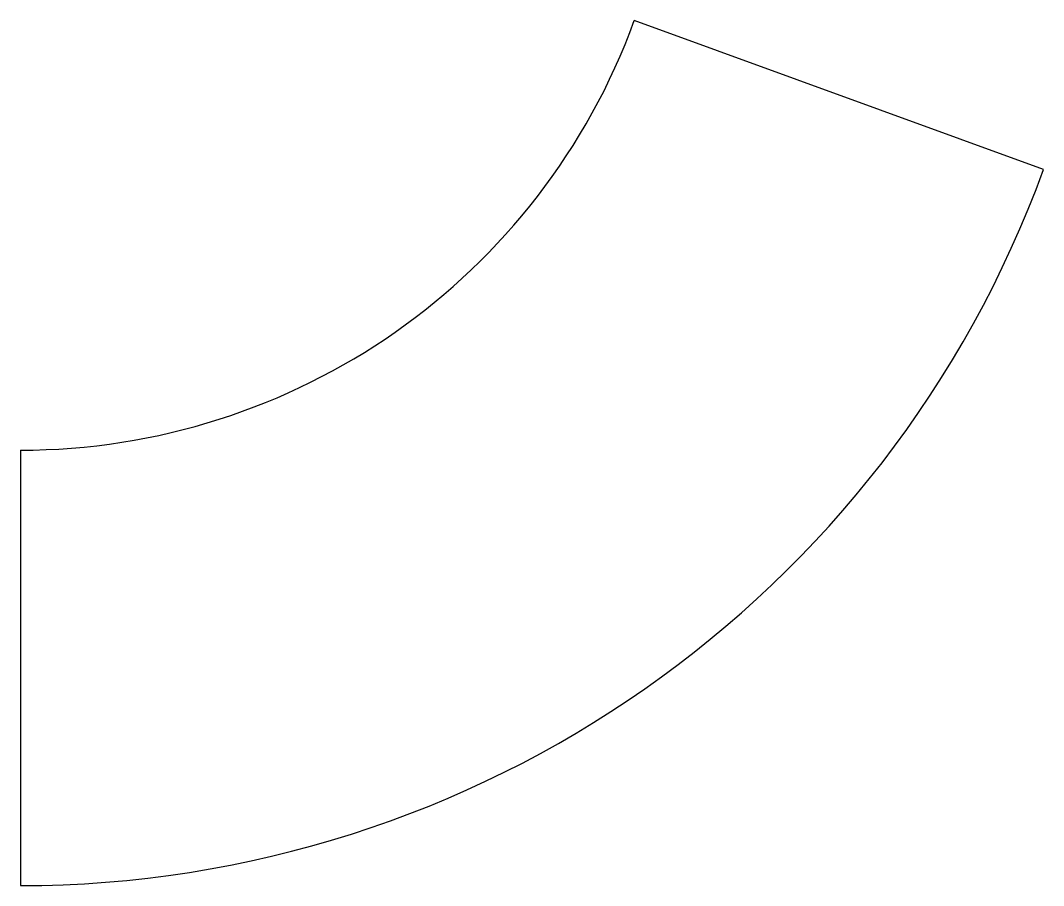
# Model space of a CAD drawing. Header units: metres. Extents: x 0 to 23.5, y 0 to 19.9.
import ezdxf

# ---------------------------------------------------------------- set-up
doc = ezdxf.new("R2010")
doc.units = ezdxf.units.M

msp = doc.modelspace()

# ---------------------------------------------------------------- linework, layer by layer
at = {"layer": 'PARAMETRIX'}
for p, q in [((23.4923, 16.4495), (14.0954, 19.8697)), ((0, 10), (0, 0))]:
    msp.add_line(p, q, dxfattribs=at)
for radius in [15, 25]:
    msp.add_arc((0, 25), radius, 270, 340, dxfattribs=at)

doc.saveas('drawing.dxf')
